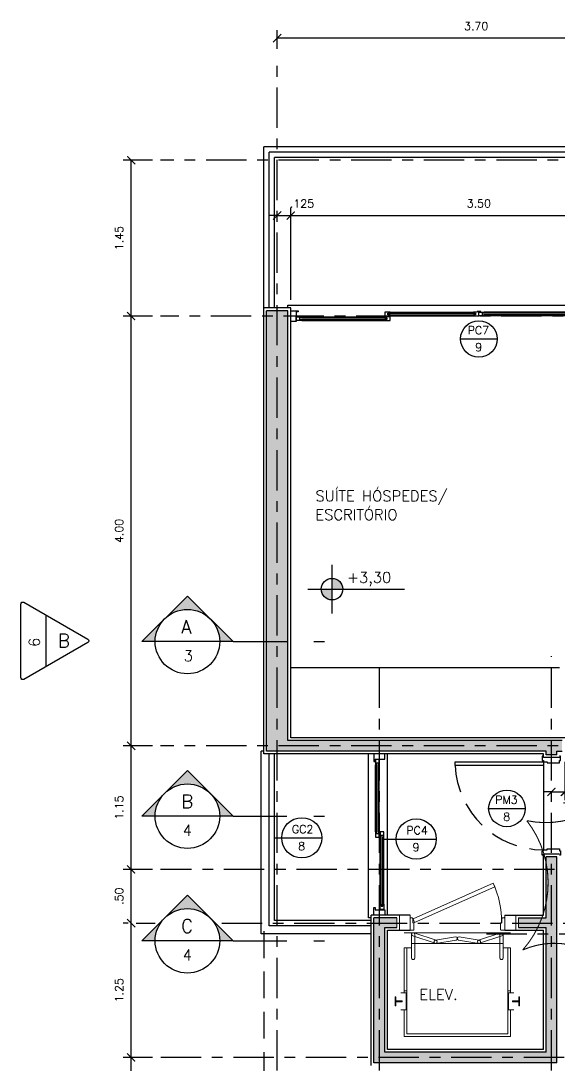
# Model space of a CAD drawing. Header units: millimetres. Extents: x 146.1 to 229.1, y 124.7 to 156.6.
# Drawn here: x 146.11 to 151.11, y 131.72 to 141.43 of the extents above; entities that cross this region are included whole.
import ezdxf
from ezdxf.enums import TextEntityAlignment as Align

# ---------------------------------------------------------------- set-up
doc = ezdxf.new("R2010")
doc.units = ezdxf.units.MM
for name, pattern in [('CENTER', [0.6, 0.375, -0.075, 0.075, -0.075]), ('DASHDOT', [1, 0.5, -0.25, 0, -0.25]), ('HIDDEN', [0.375, 0.25, -0.125])]:
    doc.linetypes.add(name, pattern=pattern)
for name, color, linetype in [('ALV', 5, 'Continuous'), ('CAIX', 2, 'Continuous'), ('CAIXN', 7, 'Continuous'), ('COTAS', 1, 'Continuous'), ('EIXOS', 141, 'CENTER'), ('ELEV', 7, 'Continuous'), ('LPROJ', 7, 'HIDDEN'), ('LVISTA02', 1, 'Continuous'), ('NOTAS', 2, 'Continuous'), ('REVEST', 2, 'Continuous'), ('SOLID', 8, 'Continuous'), ('TEXT', 3, 'Continuous')]:
    doc.layers.add(name, color=color, linetype=linetype)
doc.styles.add('100-50', font='romans.shx', dxfattribs={"height": 0.125})
doc.styles.add('60-50', font='romans.shx', dxfattribs={"height": 0.075})
doc.styles.add('80-50', font='romans.shx', dxfattribs={"height": 0.1})
doc.dimstyles.new('50', dxfattribs={"dimtxt": 0.1, "dimasz": 2.5, "dimexe": 1.25, "dimexo": 0.625, "dimgap": 0.075, "dimtad": 1, "dimzin": 0, "dimdsep": 46, "dimtxsty": '60-50', "dimcen": 2.5, "dimclrt": 3, "dimadec": 0, "dimazin": 0, "dimtfac": 1, "dimtmove": 0, "dimatfit": 3, "dimfxl": 1, "dimarcsym": 0})

# ---------------------------------------------------------------- blocks, each defined once
blk = doc.blocks.new('_ARCHTICK')
at = {"color": 0, "linetype": 'ByBlock', "const_width": 0.15}
blk.add_lwpolyline([(-0.5, -0.5), (0.5, 0.5)], dxfattribs=at)
blk = doc.blocks.new('*D12')
at = {"color": 0, "linetype": 'ByBlock'}
for p, q in [((148.4951, 141.1754), (148.4951, 141.3477)), ((152.1951, 141.2727), (148.4951, 141.2727))]:
    blk.add_line(p, q, dxfattribs=at)
at = {"layer": 'DEFPOINTS', "color": 0, "linetype": 'ByBlock'}
for p in [(148.4951, 141.2727), (148.4951, 141.1004), (152.1951, 141.1004)]:
    blk.add_point(p, dxfattribs=at)
at = {"color": 0, "linetype": 'ByBlock', "xscale": 0.075, "yscale": 0.075, "zscale": 0.075, "rotation": 180}
blk.add_blockref('_ARCHTICK', (148.4951, 141.2727), dxfattribs=at)
at = {"color": 0, "linetype": 'ByBlock', "xscale": 0.075, "yscale": 0.075, "zscale": 0.075}
blk.add_blockref('_ARCHTICK', (152.1951, 141.2727), dxfattribs=at)
at = {"color": 3, "linetype": 'ByBlock', "insert": (150.3451, 141.3852), "char_height": 0.075, "attachment_point": 5, "style": '60-50'}
blk.add_mtext('3.70', dxfattribs=at)
blk = doc.blocks.new('*D13')
at = {"color": 0, "linetype": 'ByBlock'}
for p, q in [((147.3346, 131.7871), (147.0617, 131.7871)), ((147.1367, 128.1871), (147.1367, 131.7871)), ((147.3346, 128.1871), (147.0617, 128.1871))]:
    blk.add_line(p, q, dxfattribs=at)
at = {"layer": 'DEFPOINTS', "color": 0, "linetype": 'ByBlock'}
for p in [(147.1367, 131.7871), (147.4096, 131.7871), (147.4096, 128.1871)]:
    blk.add_point(p, dxfattribs=at)
at = {"color": 0, "linetype": 'ByBlock', "xscale": 0.075, "yscale": 0.075, "zscale": 0.075}
for p, rotation in [((147.1367, 131.7871), 90), ((147.1367, 128.1871), 270)]:
    blk.add_blockref('_ARCHTICK', p, dxfattribs=dict(at, rotation=rotation))
at = {"color": 3, "linetype": 'ByBlock', "insert": (147.0242, 129.9871), "char_height": 0.075, "attachment_point": 5, "rotation": 90, "style": '60-50'}
blk.add_mtext('3.60', dxfattribs=at)
blk = doc.blocks.new('*D14')
at = {"color": 0, "linetype": 'ByBlock'}
for p, q in [((147.1079, 133.0371), (147.0617, 133.0371)), ((147.1367, 131.7871), (147.1367, 133.0371))]:
    blk.add_line(p, q, dxfattribs=at)
at = {"layer": 'DEFPOINTS', "color": 0, "linetype": 'ByBlock'}
for p in [(147.1367, 133.0371), (147.1829, 133.0371), (147.4096, 131.7871)]:
    blk.add_point(p, dxfattribs=at)
at = {"color": 0, "linetype": 'ByBlock', "xscale": 0.075, "yscale": 0.075, "zscale": 0.075}
for p, rotation in [((147.1367, 133.0371), 90), ((147.1367, 131.7871), 270)]:
    blk.add_blockref('_ARCHTICK', p, dxfattribs=dict(at, rotation=rotation))
at = {"color": 3, "linetype": 'ByBlock', "insert": (147.0242, 132.4121), "char_height": 0.075, "attachment_point": 5, "rotation": 90, "style": '60-50'}
blk.add_mtext('1.25', dxfattribs=at)
blk = doc.blocks.new('*D15')
at = {"color": 0, "linetype": 'ByBlock'}
for p, q in [((147.3346, 133.5371), (147.0617, 133.5371)), ((147.1367, 133.0371), (147.1367, 133.5371))]:
    blk.add_line(p, q, dxfattribs=at)
at = {"layer": 'DEFPOINTS', "color": 0, "linetype": 'ByBlock'}
for p in [(147.1367, 133.5371), (147.4096, 133.5371), (147.1829, 133.0371)]:
    blk.add_point(p, dxfattribs=at)
at = {"color": 0, "linetype": 'ByBlock', "xscale": 0.075, "yscale": 0.075, "zscale": 0.075}
for p, rotation in [((147.1367, 133.5371), 90), ((147.1367, 133.0371), 270)]:
    blk.add_blockref('_ARCHTICK', p, dxfattribs=dict(at, rotation=rotation))
at = {"color": 3, "linetype": 'ByBlock', "insert": (147.0242, 133.2871), "char_height": 0.075, "attachment_point": 5, "rotation": 90, "style": '60-50'}
blk.add_mtext('.50', dxfattribs=at)
blk = doc.blocks.new('*D16')
at = {"color": 0, "linetype": 'ByBlock'}
for p, q in [((147.3346, 134.6871), (147.0617, 134.6871)), ((147.1367, 133.5371), (147.1367, 134.6871))]:
    blk.add_line(p, q, dxfattribs=at)
at = {"layer": 'DEFPOINTS', "color": 0, "linetype": 'ByBlock'}
for p in [(147.1367, 134.6871), (147.4096, 134.6871), (147.4096, 133.5371)]:
    blk.add_point(p, dxfattribs=at)
at = {"color": 0, "linetype": 'ByBlock', "xscale": 0.075, "yscale": 0.075, "zscale": 0.075}
for p, rotation in [((147.1367, 134.6871), 90), ((147.1367, 133.5371), 270)]:
    blk.add_blockref('_ARCHTICK', p, dxfattribs=dict(at, rotation=rotation))
at = {"color": 3, "linetype": 'ByBlock', "insert": (147.0242, 134.1121), "char_height": 0.075, "attachment_point": 5, "rotation": 90, "style": '60-50'}
blk.add_mtext('1.15', dxfattribs=at)
blk = doc.blocks.new('*D17')
at = {"color": 0, "linetype": 'ByBlock'}
for p, q in [((147.3346, 138.6871), (147.0617, 138.6871)), ((147.1367, 134.6871), (147.1367, 138.6871))]:
    blk.add_line(p, q, dxfattribs=at)
at = {"layer": 'DEFPOINTS', "color": 0, "linetype": 'ByBlock'}
for p in [(147.1367, 138.6871), (147.4096, 138.6871), (147.4096, 134.6871)]:
    blk.add_point(p, dxfattribs=at)
at = {"color": 0, "linetype": 'ByBlock', "xscale": 0.075, "yscale": 0.075, "zscale": 0.075}
for p, rotation in [((147.1367, 138.6871), 90), ((147.1367, 134.6871), 270)]:
    blk.add_blockref('_ARCHTICK', p, dxfattribs=dict(at, rotation=rotation))
at = {"color": 3, "linetype": 'ByBlock', "insert": (147.0242, 136.6871), "char_height": 0.075, "attachment_point": 5, "rotation": 90, "style": '60-50'}
blk.add_mtext('4.00', dxfattribs=at)
blk = doc.blocks.new('*D18')
at = {"color": 0, "linetype": 'ByBlock'}
for p, q in [((147.3346, 140.1371), (147.0617, 140.1371)), ((147.1367, 138.6871), (147.1367, 140.1371))]:
    blk.add_line(p, q, dxfattribs=at)
at = {"layer": 'DEFPOINTS', "color": 0, "linetype": 'ByBlock'}
for p in [(147.1367, 140.1371), (147.4096, 140.1371), (147.4096, 138.6871)]:
    blk.add_point(p, dxfattribs=at)
at = {"color": 0, "linetype": 'ByBlock', "xscale": 0.075, "yscale": 0.075, "zscale": 0.075}
for p, rotation in [((147.1367, 140.1371), 90), ((147.1367, 138.6871), 270)]:
    blk.add_blockref('_ARCHTICK', p, dxfattribs=dict(at, rotation=rotation))
at = {"color": 3, "linetype": 'ByBlock', "insert": (147.0242, 139.4121), "char_height": 0.075, "attachment_point": 5, "rotation": 90, "style": '60-50'}
blk.add_mtext('1.45', dxfattribs=at)
blk = doc.blocks.new('*D64')
at = {"color": 0, "linetype": 'ByBlock'}
for p, q in [((148.6201, 138.8371), (148.6201, 139.6974)), ((148.4951, 139.6224), (148.4201, 139.6224)), ((148.4951, 139.6224), (148.6201, 139.6224)), ((148.6201, 139.6224), (148.6951, 139.6224))]:
    blk.add_line(p, q, dxfattribs=at)
at = {"layer": 'DEFPOINTS', "color": 0, "linetype": 'ByBlock'}
for p in [(148.4951, 139.6224), (148.6201, 139.6224), (148.6201, 138.7621)]:
    blk.add_point(p, dxfattribs=at)
at = {"color": 0, "linetype": 'ByBlock', "xscale": 0.075, "yscale": 0.075, "zscale": 0.075}
blk.add_blockref('_ARCHTICK', (148.4951, 139.6224), dxfattribs=at)
at = {"color": 0, "linetype": 'ByBlock', "xscale": 0.075, "yscale": 0.075, "zscale": 0.075, "rotation": 180}
blk.add_blockref('_ARCHTICK', (148.6201, 139.6224), dxfattribs=at)
at = {"color": 3, "linetype": 'ByBlock', "insert": (148.7256, 139.7338), "char_height": 0.075, "attachment_point": 5, "style": '60-50'}
blk.add_mtext('.125', dxfattribs=at)
blk = doc.blocks.new('*D65')
at = {"color": 0, "linetype": 'ByBlock'}
for p, q in [((152.1201, 139.3371), (152.1201, 139.6974)), ((148.6201, 139.6224), (152.1201, 139.6224))]:
    blk.add_line(p, q, dxfattribs=at)
at = {"layer": 'DEFPOINTS', "color": 0, "linetype": 'ByBlock'}
for p in [(152.1201, 139.6224), (152.1201, 139.2621), (148.6201, 138.7621)]:
    blk.add_point(p, dxfattribs=at)
at = {"color": 0, "linetype": 'ByBlock', "xscale": 0.075, "yscale": 0.075, "zscale": 0.075, "rotation": 180}
blk.add_blockref('_ARCHTICK', (148.6201, 139.6224), dxfattribs=at)
at = {"color": 0, "linetype": 'ByBlock', "xscale": 0.075, "yscale": 0.075, "zscale": 0.075}
blk.add_blockref('_ARCHTICK', (152.1201, 139.6224), dxfattribs=at)
at = {"color": 3, "linetype": 'ByBlock', "insert": (150.3701, 139.7349), "char_height": 0.075, "attachment_point": 5, "style": '60-50'}
blk.add_mtext('3.50', dxfattribs=at)
blk = doc.blocks.new('*D77')
at = {"color": 0, "linetype": 'ByBlock'}
for p, q in [((151.1701, 134.5371), (151.1701, 134.1826)), ((151.0451, 134.2576), (150.9701, 134.2576)), ((151.0451, 134.2576), (151.1701, 134.2576)), ((151.1701, 134.2576), (151.2451, 134.2576))]:
    blk.add_line(p, q, dxfattribs=at)
at = {"layer": 'DEFPOINTS', "color": 0, "linetype": 'ByBlock'}
for p in [(151.1701, 134.6121), (151.0451, 134.2576), (151.1701, 134.2576)]:
    blk.add_point(p, dxfattribs=at)
at = {"color": 0, "linetype": 'ByBlock', "xscale": 0.075, "yscale": 0.075, "zscale": 0.075}
blk.add_blockref('_ARCHTICK', (151.0451, 134.2576), dxfattribs=at)
at = {"color": 0, "linetype": 'ByBlock', "xscale": 0.075, "yscale": 0.075, "zscale": 0.075, "rotation": 180}
blk.add_blockref('_ARCHTICK', (151.1701, 134.2576), dxfattribs=at)
at = {"color": 3, "linetype": 'ByBlock', "insert": (151.2607, 134.1915), "char_height": 0.075, "attachment_point": 5, "style": '60-50'}
blk.add_mtext('.125', dxfattribs=at)

msp = doc.modelspace()

# ---------------------------------------------------------------- hatches: boundary and pattern name
at = {"layer": 'NOTAS'}
h = msp.add_hatch(color=1, dxfattribs=at)
h.paths.add_polyline_path([(149.0053, 136.0452), (149.0053, 136.1452), (148.9053, 136.1452, 0.414214)])
h.paths.add_polyline_path([(149.0053, 136.2452), (149.0053, 136.1452), (149.1053, 136.1452, 0.414214)])
h = msp.add_hatch(color=1, dxfattribs=at)
h.paths.add_polyline_path([(147.8719, 135.8694), (147.6598, 136.0815), (147.4477, 135.8694, -0.414214)])
h.paths.add_polyline_path([(147.4477, 135.8694), (147.2355, 135.6573), (147.3598, 135.6573, -0.198912)])
h.paths.add_polyline_path([(147.9598, 135.6573), (148.0841, 135.6573), (147.8719, 135.8694, -0.198912)])
h = msp.add_hatch(color=1, dxfattribs=at)
h.paths.add_polyline_path([(147.8719, 134.2449), (147.6598, 134.4571), (147.4477, 134.2449, -0.414214)])
h.paths.add_polyline_path([(147.4477, 134.2449), (147.2355, 134.0328), (147.3598, 134.0328, -0.198912)])
h.paths.add_polyline_path([(147.9598, 134.0328), (148.0841, 134.0328), (147.8719, 134.2449, -0.198912)])
h = msp.add_hatch(color=1, dxfattribs=at)
h.paths.add_polyline_path([(147.8719, 133.0846), (147.6598, 133.2967), (147.4477, 133.0846, -0.414214)])
h.paths.add_polyline_path([(147.4477, 133.0846), (147.2355, 132.8725), (147.3598, 132.8725, -0.198912)])
h.paths.add_polyline_path([(147.9598, 132.8725), (148.0841, 132.8725), (147.8719, 133.0846, -0.198912)])
at = {"layer": 'SOLID'}
h = msp.add_hatch(color=256, dxfattribs=at)
h.paths.add_polyline_path([(148.5951, 138.7371), (148.3951, 138.7371), (148.3951, 134.6371), (150.9951, 134.6371), (150.9951, 134.6046), (151.0951, 134.6046), (151.0951, 134.6371), (151.1451, 134.6371), (151.1451, 134.7371), (148.5951, 134.7371)])
h.paths.add_polyline_path([(149.4951, 132.9971), (149.6067, 132.9971), (149.6067, 133.0871), (149.3951, 133.0871), (149.3951, 131.7371), (151.0951, 131.7371), (151.0951, 133.6546), (150.9951, 133.6546), (150.9951, 133.0871), (150.7381, 133.0871), (150.7381, 132.9971), (150.9951, 132.9971), (150.9951, 131.8371), (149.4951, 131.8371)])
h.paths.add_polyline_path([(148.3951, 128.2871), (148.3951, 128.0871), (151.0951, 128.0871), (151.0951, 128.2871)])

# ---------------------------------------------------------------- linework, layer by layer
at = {"layer": 'ALV'}
for p, q in [((148.3951, 134.6371), (148.3951, 138.7371)), ((148.5951, 138.7371), (148.3951, 138.7371)), ((148.5951, 134.7371), (148.5951, 138.7371)), ((151.1451, 134.7371), (148.5951, 134.7371)), ((150.9951, 134.6371), (148.3951, 134.6371)), ((150.9951, 134.6046), (150.9951, 134.6371)), ((151.0951, 134.6046), (150.9951, 134.6046)), ((151.0951, 134.6046), (151.0951, 134.6371)), ((151.0951, 134.6371), (151.1451, 134.6371)), ((150.9951, 133.0871), (150.9951, 133.6546)), ((151.0951, 133.6546), (150.9951, 133.6546)), ((151.0951, 131.7371), (151.0951, 133.6546)), ((149.3951, 131.7371), (149.3951, 133.0871)), ((149.6067, 133.0871), (149.3951, 133.0871)), ((150.7381, 133.0871), (150.9951, 133.0871)), ((149.4951, 131.8371), (149.4951, 132.9971)), ((149.4951, 132.9971), (149.6067, 132.9971)), ((150.7381, 132.9971), (150.9951, 132.9971)), ((150.9951, 131.8371), (150.9951, 132.9971)), ((150.9951, 131.8371), (149.4951, 131.8371)), ((151.0951, 131.7371), (149.3951, 131.7371))]:
    msp.add_line(p, q, dxfattribs=at)
at = {"layer": 'ALV', "lineweight": 9}
msp.add_line((149.6067, 132.9971), (149.6067, 133.0871), dxfattribs=at)
at = {"layer": 'ALV', "lineweight": 13}
msp.add_line((150.7381, 132.9971), (150.7381, 133.0871), dxfattribs=at)
at = {"layer": 'CAIX'}
for p, q in [((148.4201, 138.7621), (148.4201, 140.2121)), ((162.9201, 140.2121), (148.4201, 140.2121)), ((148.4701, 138.7621), (148.4701, 140.1621)), ((162.9201, 140.1621), (148.4701, 140.1621)), ((148.7226, 138.6696), (149.4951, 138.6696)), ((149.5451, 138.7146), (150.3201, 138.7146)), ((149.5451, 138.6996), (150.3201, 138.6996)), ((151.2126, 138.7146), (150.4201, 138.7146)), ((151.2126, 138.6996), (150.4201, 138.6996)), ((148.7226, 138.6546), (149.4951, 138.6546)), ((148.4201, 133.0121), (148.4201, 134.6121)), ((148.4701, 133.0621), (148.4701, 134.6121)), ((149.4176, 133.8871), (149.4176, 134.5096)), ((149.4326, 133.8871), (149.4326, 134.5096)), ((149.4626, 133.2146), (149.4626, 133.8371)), ((149.4776, 133.2146), (149.4776, 133.8371)), ((149.3701, 133.0621), (148.4701, 133.0621)), ((149.3701, 133.0121), (148.4201, 133.0121))]:
    msp.add_line(p, q, dxfattribs=at)
at = {"layer": 'CAIX', "color": 1}
for p, q in [((148.7226, 138.6796), (149.4951, 138.6796)), ((149.5426, 138.7246), (150.3201, 138.7246)), ((149.5426, 138.6896), (150.3201, 138.6896)), ((151.1951, 138.7246), (150.4201, 138.7246)), ((151.1951, 138.6896), (150.4201, 138.6896)), ((148.7226, 138.6446), (149.4951, 138.6446)), ((149.4076, 133.8871), (149.4076, 134.5096)), ((149.4426, 133.8871), (149.4426, 134.5096)), ((149.4526, 133.2146), (149.4526, 133.8371)), ((149.4876, 133.2146), (149.4876, 133.8371))]:
    msp.add_line(p, q, dxfattribs=at)
at = {"layer": 'CAIX'}
for points in [[(148.6201, 138.7371), (148.6901, 138.7371), (148.6901, 138.7271), (148.6701, 138.7271), (148.6701, 138.6371), (148.6201, 138.6371)], [(149.3951, 134.6121), (149.3951, 134.5421), (149.4051, 134.5421), (149.4051, 134.5621), (149.4951, 134.5621), (149.4951, 134.6121)], [(150.9701, 134.5896), (150.9601, 134.5896), (150.9601, 134.5496), (150.9701, 134.5496), (150.9701, 134.5396), (151.0051, 134.5396), (151.0051, 134.5296), (151.1201, 134.5296), (151.1201, 134.5496), (151.1301, 134.5496), (151.1301, 134.5896), (151.1201, 134.5896)], [(150.9701, 134.5396), (150.9701, 134.5046), (150.1501, 134.5046), (150.1501, 134.5396), (150.9701, 134.5396)], [(150.9701, 133.6696), (150.9601, 133.6696), (150.9601, 133.7096), (150.9701, 133.7096), (150.9701, 133.7196), (151.0051, 133.7196), (151.0051, 133.7296), (151.1201, 133.7296), (151.1201, 133.7096), (151.1301, 133.7096), (151.1301, 133.6696), (151.1201, 133.6696)], [(149.3951, 133.1121), (149.3951, 133.1821), (149.4051, 133.1821), (149.4051, 133.1621), (149.4951, 133.1621), (149.4951, 133.1121)]]:
    msp.add_lwpolyline(points, dxfattribs=at)
for points in [[(148.6726, 138.6796), (148.7226, 138.6796), (148.7226, 138.6696), (148.7026, 138.6696), (148.7026, 138.6546), (148.7226, 138.6546), (148.7226, 138.6446), (148.6726, 138.6446)], [(149.4951, 138.6896), (149.5451, 138.6896), (149.5451, 138.6996), (149.5251, 138.6996), (149.5251, 138.7146), (149.5451, 138.7146), (149.5451, 138.7246), (149.4951, 138.7246)], [(149.5451, 138.6796), (149.4951, 138.6796), (149.4951, 138.6696), (149.5151, 138.6696), (149.5151, 138.6546), (149.4951, 138.6546), (149.4951, 138.6446), (149.5451, 138.6446)], [(150.3201, 138.7146), (150.3401, 138.7146), (150.3401, 138.6996), (150.3201, 138.6996), (150.3201, 138.6896), (150.3701, 138.6896), (150.3701, 138.7246), (150.3875, 138.7246), (150.3875, 138.7301), (150.3551, 138.7301), (150.3551, 138.7246), (150.3201, 138.7246)], [(150.4001, 138.7146), (150.4001, 138.6996), (150.4201, 138.6996), (150.4201, 138.6896), (150.3701, 138.6896), (150.3701, 138.7246), (150.4201, 138.7246), (150.4201, 138.7146)], [(149.4076, 134.5596), (149.4076, 134.5096), (149.4176, 134.5096), (149.4176, 134.5296), (149.4326, 134.5296), (149.4326, 134.5096), (149.4426, 134.5096), (149.4426, 134.5596)], [(149.4426, 133.8371), (149.4426, 133.8871), (149.4326, 133.8871), (149.4326, 133.8671), (149.4176, 133.8671), (149.4176, 133.8871), (149.4076, 133.8871), (149.4076, 133.8371)], [(149.4526, 133.8871), (149.4526, 133.8371), (149.4626, 133.8371), (149.4626, 133.8571), (149.4776, 133.8571), (149.4776, 133.8371), (149.4876, 133.8371), (149.4876, 133.8871)], [(149.4526, 133.1646), (149.4526, 133.2146), (149.4626, 133.2146), (149.4626, 133.1946), (149.4776, 133.1946), (149.4776, 133.2146), (149.4876, 133.2146), (149.4876, 133.1646)]]:
    msp.add_lwpolyline(points, close=True, dxfattribs=at)
at = {"layer": 'CAIX', "color": 8, "linetype": 'HIDDEN'}
msp.add_arc((150.97, 134.5403), 0.8207, 182.49125, 270.00723, dxfattribs=at)
at = {"layer": 'CAIXN', "color": 8, "ltscale": 0.5}
for p, q in [((150.2005, 138.4741), (150.5405, 138.4741)), ((150.4614, 134.1042), (150.8014, 134.1042)), ((148.4701, 133.8307), (148.9106, 133.8307)), ((149.4776, 133.8198), (149.9747, 133.8198))]:
    msp.add_line(p, q, dxfattribs=at)
for centre, radius in [((150.3705, 138.4741), 0.17), ((150.6314, 134.1042), 0.17), ((148.7236, 133.8307), 0.187), ((149.7877, 133.8198), 0.187)]:
    msp.add_circle(centre, radius, dxfattribs=at)
at = {"layer": 'EIXOS'}
for p, q in [((148.4951, 127.6148), (148.4951, 141.1004)), ((169.1334, 140.1371), (147.4096, 140.1371)), ((164.4539, 138.6871), (147.4096, 138.6871)), ((149.4451, 127.6148), (149.4451, 135.472)), ((151.0451, 127.6148), (151.0451, 135.5225)), ((169.1334, 134.6871), (147.4096, 134.6871)), ((152.4238, 133.5371), (147.4096, 133.5371)), ((147.1829, 133.0371), (147.3596, 133.0371)), ((147.9791, 133.0371), (151.8743, 133.0371)), ((150.4411, 132.9371), (159.3293, 132.9371)), ((151.8375, 131.7871), (147.4096, 131.7871))]:
    msp.add_line(p, q, dxfattribs=at)
at = {"layer": 'ELEV', "color": 8, "lineweight": 0}
for p, q in [((150.5035, 133.4075), (149.758, 133.0756)), ((150.5177, 133.3755), (149.7722, 133.0436)), ((150.5177, 133.3755), (150.5035, 133.4075)), ((149.7722, 133.0436), (149.758, 133.0756)), ((150.5951, 132.9464), (149.7451, 132.9464)), ((149.7741, 132.9319), (149.7741, 132.7114)), ((150.5951, 132.8464), (149.7451, 132.8464)), ((149.7451, 132.8064), (149.7451, 132.7114)), ((150.5951, 132.8064), (150.5951, 132.7114)), ((149.5911, 132.3501), (149.5962, 132.3501)), ((149.5911, 132.3501), (149.5911, 132.2676)), ((149.5972, 132.3492), (149.5994, 132.3135)), ((149.7001, 132.3889), (149.6938, 132.3889)), ((149.7001, 132.2289), (149.7001, 132.3889)), ((150.6401, 132.2289), (150.6401, 132.3889)), ((150.6401, 132.3889), (150.6465, 132.3889)), ((150.7431, 132.3492), (150.7408, 132.3135)), ((150.7491, 132.3501), (150.7441, 132.3501)), ((150.7491, 132.3501), (150.7491, 132.2676)), ((149.5911, 132.2676), (149.5962, 132.2676)), ((149.5972, 132.2685), (149.5994, 132.3042)), ((149.6004, 132.3126), (149.6156, 132.3126)), ((149.6004, 132.3051), (149.6156, 132.3051)), ((149.6156, 132.3126), (149.6307, 132.3126)), ((149.6156, 132.3051), (149.6307, 132.3051)), ((149.6307, 132.3134), (149.6307, 132.3126)), ((149.6307, 132.3134), (149.6561, 132.3134)), ((149.6307, 132.3044), (149.6307, 132.3051)), ((149.6307, 132.3044), (149.6561, 132.3044)), ((149.6561, 132.3134), (149.6561, 132.3044)), ((150.6841, 132.3134), (150.6841, 132.3044)), ((150.7095, 132.3134), (150.6841, 132.3134)), ((150.7095, 132.3044), (150.6841, 132.3044)), ((150.7095, 132.3134), (150.7095, 132.3126)), ((150.7247, 132.3126), (150.7095, 132.3126)), ((150.7247, 132.3051), (150.7095, 132.3051)), ((150.7095, 132.3044), (150.7095, 132.3051)), ((150.7398, 132.3126), (150.7247, 132.3126)), ((150.7398, 132.3051), (150.7247, 132.3051)), ((150.7431, 132.2685), (150.7408, 132.3042)), ((150.7491, 132.2676), (150.7441, 132.2676)), ((149.7001, 132.2289), (149.6938, 132.2289)), ((150.6401, 132.2289), (150.6465, 132.2289))]:
    msp.add_line(p, q, dxfattribs=at)
at = {"layer": 'ELEV', "color": 8, "lineweight": 9}
for p, q in [((149.7451, 132.9464), (149.6751, 132.9464)), ((149.9737, 132.8769), (149.7642, 132.9456)), ((150.3666, 132.8769), (150.5761, 132.9456)), ((150.5951, 132.9464), (150.6651, 132.9464)), ((149.9646, 132.8494), (149.7551, 132.9181)), ((149.9668, 132.8774), (150.1533, 132.9083)), ((149.9715, 132.8488), (150.158, 132.8797)), ((150.3688, 132.8488), (150.1823, 132.8797)), ((150.3735, 132.8774), (150.187, 132.9083)), ((150.3756, 132.8494), (150.5852, 132.9181)), ((149.6751, 132.8064), (149.6751, 132.4064)), ((149.6751, 132.8064), (149.7451, 132.8064)), ((149.7001, 132.4064), (149.7001, 132.8064)), ((150.6651, 132.8064), (150.5951, 132.8064)), ((150.6401, 132.8064), (150.6401, 132.4064)), ((150.6651, 132.4064), (150.6651, 132.8064)), ((149.6938, 132.3889), (149.6438, 132.3889)), ((149.6751, 132.4064), (149.6751, 132.3889)), ((149.6751, 132.4064), (149.7001, 132.4064)), ((149.7001, 132.4064), (149.6751, 132.4064)), ((149.6938, 132.2289), (149.6938, 132.3889)), ((149.7001, 132.0071), (149.7001, 132.4064)), ((150.6401, 132.4064), (150.6401, 132.0071)), ((150.6401, 132.4064), (150.6651, 132.4064)), ((150.6651, 132.4064), (150.6401, 132.4064)), ((150.6465, 132.2289), (150.6465, 132.3889)), ((150.6465, 132.3889), (150.6965, 132.3889)), ((150.6651, 132.3889), (150.6651, 132.4064)), ((149.6438, 132.2289), (149.6938, 132.2289)), ((149.6751, 132.2289), (149.6751, 131.9821)), ((150.6965, 132.2289), (150.6465, 132.2289)), ((150.6651, 131.9821), (150.6651, 132.2289)), ((149.6751, 131.9821), (150.6651, 131.9821)), ((150.6401, 132.0071), (149.7001, 132.0071))]:
    msp.add_line(p, q, dxfattribs=at)
at = {"layer": 'ELEV', "color": 8, "lineweight": 13}
for p, q in [((149.7451, 132.8064), (149.7451, 132.9464)), ((150.5951, 132.8064), (150.5951, 132.9464))]:
    msp.add_line(p, q, dxfattribs=at)
at = {"layer": 'ELEV', "color": 8, "lineweight": 5}
for p, q in [((150.5661, 132.9319), (150.5661, 132.7114)), ((150.5951, 132.8464), (150.5951, 132.8464))]:
    msp.add_line(p, q, dxfattribs=at)
at = {"layer": 'ELEV', "color": 8, "lineweight": 9}
for points in [[(149.7317, 132.9721), (149.7641, 132.9721, 0.414214), (149.7671, 132.9751), (149.7671, 133.0401), (149.7571, 133.0401), (149.7571, 133.079, 0.414322), (149.7511, 133.0851), (149.7381, 133.0851, -0.414214), (149.7354, 133.0878), (149.7317, 133.0878)], [(150.6131, 132.9721), (150.5761, 132.9721, -0.414214), (150.5731, 132.9751), (150.5731, 133.0401), (150.5831, 133.0401), (150.5831, 133.079, -0.414322), (150.5892, 133.0851), (150.6022, 133.0851, 0.414214), (150.6049, 133.0878), (150.6131, 133.0878)]]:
    msp.add_lwpolyline(points, format="xyb", dxfattribs=at)
at = {"layer": 'ELEV', "color": 8, "lineweight": 0}
for centre, radius, start, end in [((149.7651, 133.0596), 0.8162, 358.77142, 25.22858), ((149.5962, 132.3491), 0.001, 3.607, 90), ((150.7441, 132.3491), 0.001, 90, 176.393), ((149.5962, 132.2686), 0.001, 270, 356.393), ((149.6004, 132.3136), 0.001, 183.607, 270), ((149.6004, 132.3041), 0.001, 90, 176.393), ((150.7398, 132.3136), 0.001, 270, 356.393), ((150.7398, 132.3041), 0.001, 3.607, 90), ((150.7441, 132.2686), 0.001, 183.607, 270)]:
    msp.add_arc(centre, radius, start, end, dxfattribs=at)
at = {"layer": 'ELEV', "color": 8, "lineweight": 9}
for centre, start, end in [((149.7596, 132.9319), 71.83952, 251.9645), ((150.5806, 132.9319), 288.0355, 108.16048), ((149.9691, 132.8631), 99.38654, 279.38654), ((149.9691, 132.8631), 251.71454, 71.83952), ((150.1556, 132.894), 279.38654, 99.38654), ((150.1846, 132.894), 80.61346, 260.61346), ((150.3711, 132.8631), 108.16048, 288.28546), ((150.3711, 132.8631), 260.61346, 80.61346)]:
    msp.add_arc(centre, 0.0145, start, end, dxfattribs=at)
at = {"layer": 'ELEV', "color": 8, "lineweight": 5}
for centre, start, end in [((149.7596, 132.9319), 0, 180), ((150.5806, 132.9319), 359.87502, 180), ((149.7596, 132.7114), 180, 0.12498), ((150.5806, 132.7114), 180, 0.12498)]:
    msp.add_arc(centre, 0.0145, start, end, dxfattribs=at)
at = {"layer": 'LPROJ'}
msp.add_line((148.3701, 132.9621), (148.3701, 128.3121), dxfattribs=at)
at = {"layer": 'LVISTA02'}
for p, q in [((162.9201, 140.2621), (148.3701, 140.2621)), ((148.3701, 138.7621), (148.3701, 140.2621)), ((148.5951, 138.7871), (152.1201, 138.7871)), ((148.5951, 138.7621), (148.5951, 138.7871)), ((151.1201, 135.4121), (148.6201, 135.4121)), ((148.3451, 132.9371), (148.3451, 134.6371)), ((148.3701, 134.6371), (148.3451, 134.6371)), ((149.3451, 133.0871), (149.3451, 134.6121)), ((149.5201, 133.1121), (149.5201, 134.6121)), ((149.5201, 133.1121), (149.5201, 134.6121)), ((150.9701, 134.5046), (150.9701, 133.7196)), ((149.3701, 133.0871), (149.3451, 133.0871)), ((149.3701, 132.9371), (148.3451, 132.9371))]:
    msp.add_line(p, q, dxfattribs=at)
at = {"layer": 'NOTAS', "color": 1}
for p, q in [((149.0053, 135.9202), (149.0053, 136.3702)), ((148.7803, 136.1452), (149.6798, 136.1452))]:
    msp.add_line(p, q, dxfattribs=at)
at = {"layer": 'NOTAS', "color": 1, "ltscale": 0.5}
msp.add_line((146.346, 135.4251), (146.346, 135.9036), dxfattribs=at)
at = {"layer": 'NOTAS', "color": 5, "linetype": 'DASHDOT'}
for p, q in [((148.0841, 135.6573), (148.9998, 135.6573)), ((148.0841, 134.0328), (148.9998, 134.0328)), ((148.0841, 132.8725), (148.9998, 132.8725))]:
    msp.add_line(p, q, dxfattribs=at)
at = {"layer": 'NOTAS', "color": 1, "ltscale": 0.5}
for points in [[(148.0841, 135.6573), (147.2355, 135.6573), (147.6598, 136.0815)], [(148.0841, 134.0328), (147.2355, 134.0328), (147.6598, 134.4571)], [(148.0841, 132.8725), (147.2355, 132.8725), (147.6598, 133.2967)]]:
    msp.add_lwpolyline(points, close=True, dxfattribs=at)
at = {"layer": 'NOTAS', "color": 2, "ltscale": 0.5}
msp.add_lwpolyline([(146.139, 136.0231), (146.7322, 135.6806, -0.57735), (146.7322, 135.6481), (146.139, 135.3056, -0.57735), (146.1108, 135.3218), (146.1108, 136.0069, -0.57735)], format="xyb", close=True, dxfattribs=at)
at = {"layer": 'NOTAS', "color": 211, "const_width": 0.01}
msp.add_lwpolyline([(157.3402, 134.3257, 0.5598), (158.4354, 134.2114, 0.877239), (158.9503, 134.0807, 0.620366), (159.1627, 133.6805, 0.485667), (159.2494, 132.8617, 0.421671), (158.9919, 131.9115, 0.345312), (157.8131, 131.862, 0.288463), (156.7625, 132.2802, 0.776724), (155.5707, 132.2675, 0.965528), (154.9368, 132.2422, 0.293127), (154.0655, 132.1373, 0.527158), (152.8322, 132.2422, 0.814356), (151.8006, 132.0798, 0.561134), (150.7783, 132.7869, 0.360652), (150.8163, 133.9905, 0.556655), (151.8179, 135.042, 0.643078), (153.2082, 134.943, 0.755383), (153.9044, 134.2111, 0.505101), (155.1523, 133.9852, 0.482834), (156.2283, 134.1569, 0.311498)], format="xyb", close=True, dxfattribs=at)
at = {"layer": 'NOTAS', "color": 2}
msp.add_circle((149.0053, 136.1452), 0.1, dxfattribs=at)
at = {"layer": 'NOTAS', "color": 2, "ltscale": 0.5}
for centre in [(147.6598, 135.6573), (147.6598, 134.0328), (147.6598, 132.8725)]:
    msp.add_circle(centre, 0.3, dxfattribs=at)
at = {"layer": 'REVEST'}
for p, q in [((148.3701, 134.6121), (148.3701, 138.7621)), ((148.6201, 138.7621), (148.3701, 138.7621)), ((148.6201, 134.7621), (148.6201, 138.7621)), ((151.1701, 134.7621), (148.6201, 134.7621)), ((150.9701, 134.6121), (148.3701, 134.6121)), ((150.9701, 134.5796), (150.9701, 134.6121)), ((151.1201, 134.5796), (150.9701, 134.5796)), ((150.9701, 133.1121), (150.9701, 133.6796)), ((151.1201, 133.6796), (150.9701, 133.6796)), ((149.3701, 131.7121), (149.3701, 133.1121)), ((149.7317, 133.1121), (149.3701, 133.1121)), ((150.6131, 133.1121), (150.9701, 133.1121)), ((149.5201, 131.8621), (149.5201, 132.9721)), ((149.5201, 132.9721), (149.7317, 132.9721)), ((150.6131, 132.9721), (150.9701, 132.9721)), ((150.9701, 131.8621), (150.9701, 132.9721)), ((150.9701, 131.8621), (149.5201, 131.8621))]:
    msp.add_line(p, q, dxfattribs=at)
at = {"layer": 'REVEST', "lineweight": 9}
for p, q in [((149.6317, 132.9721), (149.6317, 133.1121)), ((149.7317, 132.9721), (149.7317, 133.1121))]:
    msp.add_line(p, q, dxfattribs=at)
at = {"layer": 'REVEST', "lineweight": 13}
for p, q in [((150.6131, 132.9721), (150.6131, 133.1121)), ((150.7131, 132.9721), (150.7131, 133.1121))]:
    msp.add_line(p, q, dxfattribs=at)

# ---------------------------------------------------------------- texts
at = {"layer": 'CAIXN', "color": 2, "ltscale": 0.5, "char_height": 0.075, "attachment_point": 5, "style": '60-50'}
for s, insert in [('PC7', (150.3659, 138.555)), ('9', (150.3687, 138.3973)), ('PM3', (150.6268, 134.1851)), ('8', (150.6296, 134.0274)), ('GC2', (148.7315, 133.9116)), ('PC4', (149.7957, 133.9006)), ('8', (148.7218, 133.7539)), ('9', (149.7859, 133.7429))]:
    msp.add_mtext(s, dxfattribs=dict(at, insert=insert))
at = {"layer": 'NOTAS', "color": 3, "style": '80-50'}
msp.add_text('+3,30', height=0.1, dxfattribs=at).set_placement((149.1444, 136.2043))
at = {"layer": 'NOTAS', "color": 5, "ltscale": 0.5, "style": '100-50'}
for s, p in [('A', (147.6011, 135.7319)), ('B', (146.4533, 135.6034)), ('B', (147.6011, 134.1075)), ('C', (147.6011, 132.9471))]:
    msp.add_text(s, height=0.125, dxfattribs=at).set_placement(p)
at = {"layer": 'NOTAS', "color": 2, "ltscale": 0.5, "style": '100-50'}
msp.add_text('6', height=0.1, rotation=90, dxfattribs=at).set_placement((146.2856, 135.6073))
for s, p in [('3', (147.6678, 135.4749)), ('4', (147.6587, 133.8504)), ('4', (147.6587, 132.6901))]:
    msp.add_text(s, height=0.1, dxfattribs=at).set_placement(p, align=Align.CENTER)
at = {"layer": 'TEXT', "style": '80-50'}
for s, p in [('SUÍTE HÓSPEDES/', (148.8509, 136.9628)), ('ESCRITÓRIO', (148.8509, 136.7877)), ('ELEV.', (149.8175, 132.3217))]:
    msp.add_text(s, height=0.1, dxfattribs=at).set_placement(p)

# ---------------------------------------------------------------- dimensions: what is measured, and where the dimension line sits
at = {"layer": 'COTAS'}
for base, p1, p2, override, picture, middle in [((148.4951, 141.2727), (152.1951, 141.1004), (148.4951, 141.1004), {"dimasz": 0.075, "dimexe": 0.075, "dimexo": 0.075, "dimzin": 4, "dimblk1": 'ARCHTICK', "dimblk2": 'ARCHTICK', "dimsah": 1, "dimse1": 1, "dimtmove": 2}, '*D12', (150.3451, 141.3852)), ((152.1201, 139.6224), (148.6201, 138.7621), (152.1201, 139.2621), {"dimasz": 0.075, "dimexe": 0.075, "dimexo": 0.075, "dimzin": 4, "dimblk1": 'ARCHTICK', "dimblk2": 'ARCHTICK', "dimsah": 1, "dimse1": 1, "dimtofl": 0, "dimtmove": 2}, '*D65', (150.3701, 139.7349))]:
    dim = msp.add_linear_dim(base=base, p1=p1, p2=p2, dimstyle='50', override=override, dxfattribs=at)
    dim.commit()
    dim.dimension.update_dxf_attribs({"geometry": picture, "text_midpoint": middle})
for base, p1, p2, override, picture, middle in [((147.1367, 140.1371), (147.4096, 138.6871), (147.4096, 140.1371), {"dimasz": 0.075, "dimexe": 0.075, "dimexo": 0.075, "dimzin": 4, "dimblk1": 'ARCHTICK', "dimblk2": 'ARCHTICK', "dimsah": 1, "dimse1": 1, "dimtmove": 2}, '*D18', (147.0242, 139.4121)), ((147.1367, 138.6871), (147.4096, 134.6871), (147.4096, 138.6871), {"dimasz": 0.075, "dimexe": 0.075, "dimexo": 0.075, "dimzin": 4, "dimblk1": 'ARCHTICK', "dimblk2": 'ARCHTICK', "dimsah": 1, "dimse1": 1, "dimtmove": 2}, '*D17', (147.0242, 136.6871)), ((147.1367, 134.6871), (147.4096, 133.5371), (147.4096, 134.6871), {"dimasz": 0.075, "dimexe": 0.075, "dimexo": 0.075, "dimzin": 4, "dimblk1": 'ARCHTICK', "dimblk2": 'ARCHTICK', "dimsah": 1, "dimse1": 1, "dimtmove": 2}, '*D16', (147.0242, 134.1121)), ((147.1367, 133.5371), (147.1829, 133.0371), (147.4096, 133.5371), {"dimasz": 0.075, "dimexe": 0.075, "dimexo": 0.075, "dimzin": 4, "dimblk1": 'ARCHTICK', "dimblk2": 'ARCHTICK', "dimsah": 1, "dimse1": 1, "dimtmove": 2}, '*D15', (147.0242, 133.2871)), ((147.1367, 133.0371), (147.4096, 131.7871), (147.1829, 133.0371), {"dimasz": 0.075, "dimexe": 0.075, "dimexo": 0.075, "dimzin": 4, "dimblk1": 'ARCHTICK', "dimblk2": 'ARCHTICK', "dimsah": 1, "dimse1": 1, "dimtmove": 2}, '*D14', (147.0242, 132.4121)), ((147.1367, 131.7871), (147.4096, 128.1871), (147.4096, 131.7871), {"dimasz": 0.075, "dimexe": 0.075, "dimexo": 0.075, "dimzin": 4, "dimblk1": 'ARCHTICK', "dimblk2": 'ARCHTICK', "dimsah": 1, "dimtmove": 2}, '*D13', (147.0242, 129.9871))]:
    dim = msp.add_linear_dim(base=base, p1=p1, p2=p2, angle=90, dimstyle='50', override=override, dxfattribs=at)
    dim.commit()
    dim.dimension.update_dxf_attribs({"geometry": picture, "text_midpoint": middle})
for base, p1, p2, picture, middle in [((148.6201, 139.6224), (148.4951, 139.6224), (148.6201, 138.7621), '*D64', (148.7256, 139.7338)), ((151.1701, 134.2576), (151.0451, 134.2576), (151.1701, 134.6121), '*D77', (151.2607, 134.1915))]:
    dim = msp.add_linear_dim(base=base, p1=p1, p2=p2, dimstyle='50', override={"dimasz": 0.075, "dimexe": 0.075, "dimexo": 0.075, "dimdec": 3, "dimzin": 4, "dimblk1": 'ARCHTICK', "dimblk2": 'ARCHTICK', "dimsah": 1, "dimse1": 1, "dimtofl": 0, "dimtmove": 2}, dxfattribs=at)
    dim.commit()
    dim.dimension.update_dxf_attribs({"geometry": picture, "text_midpoint": middle, "dimtype": 160})

doc.saveas('drawing.dxf')
